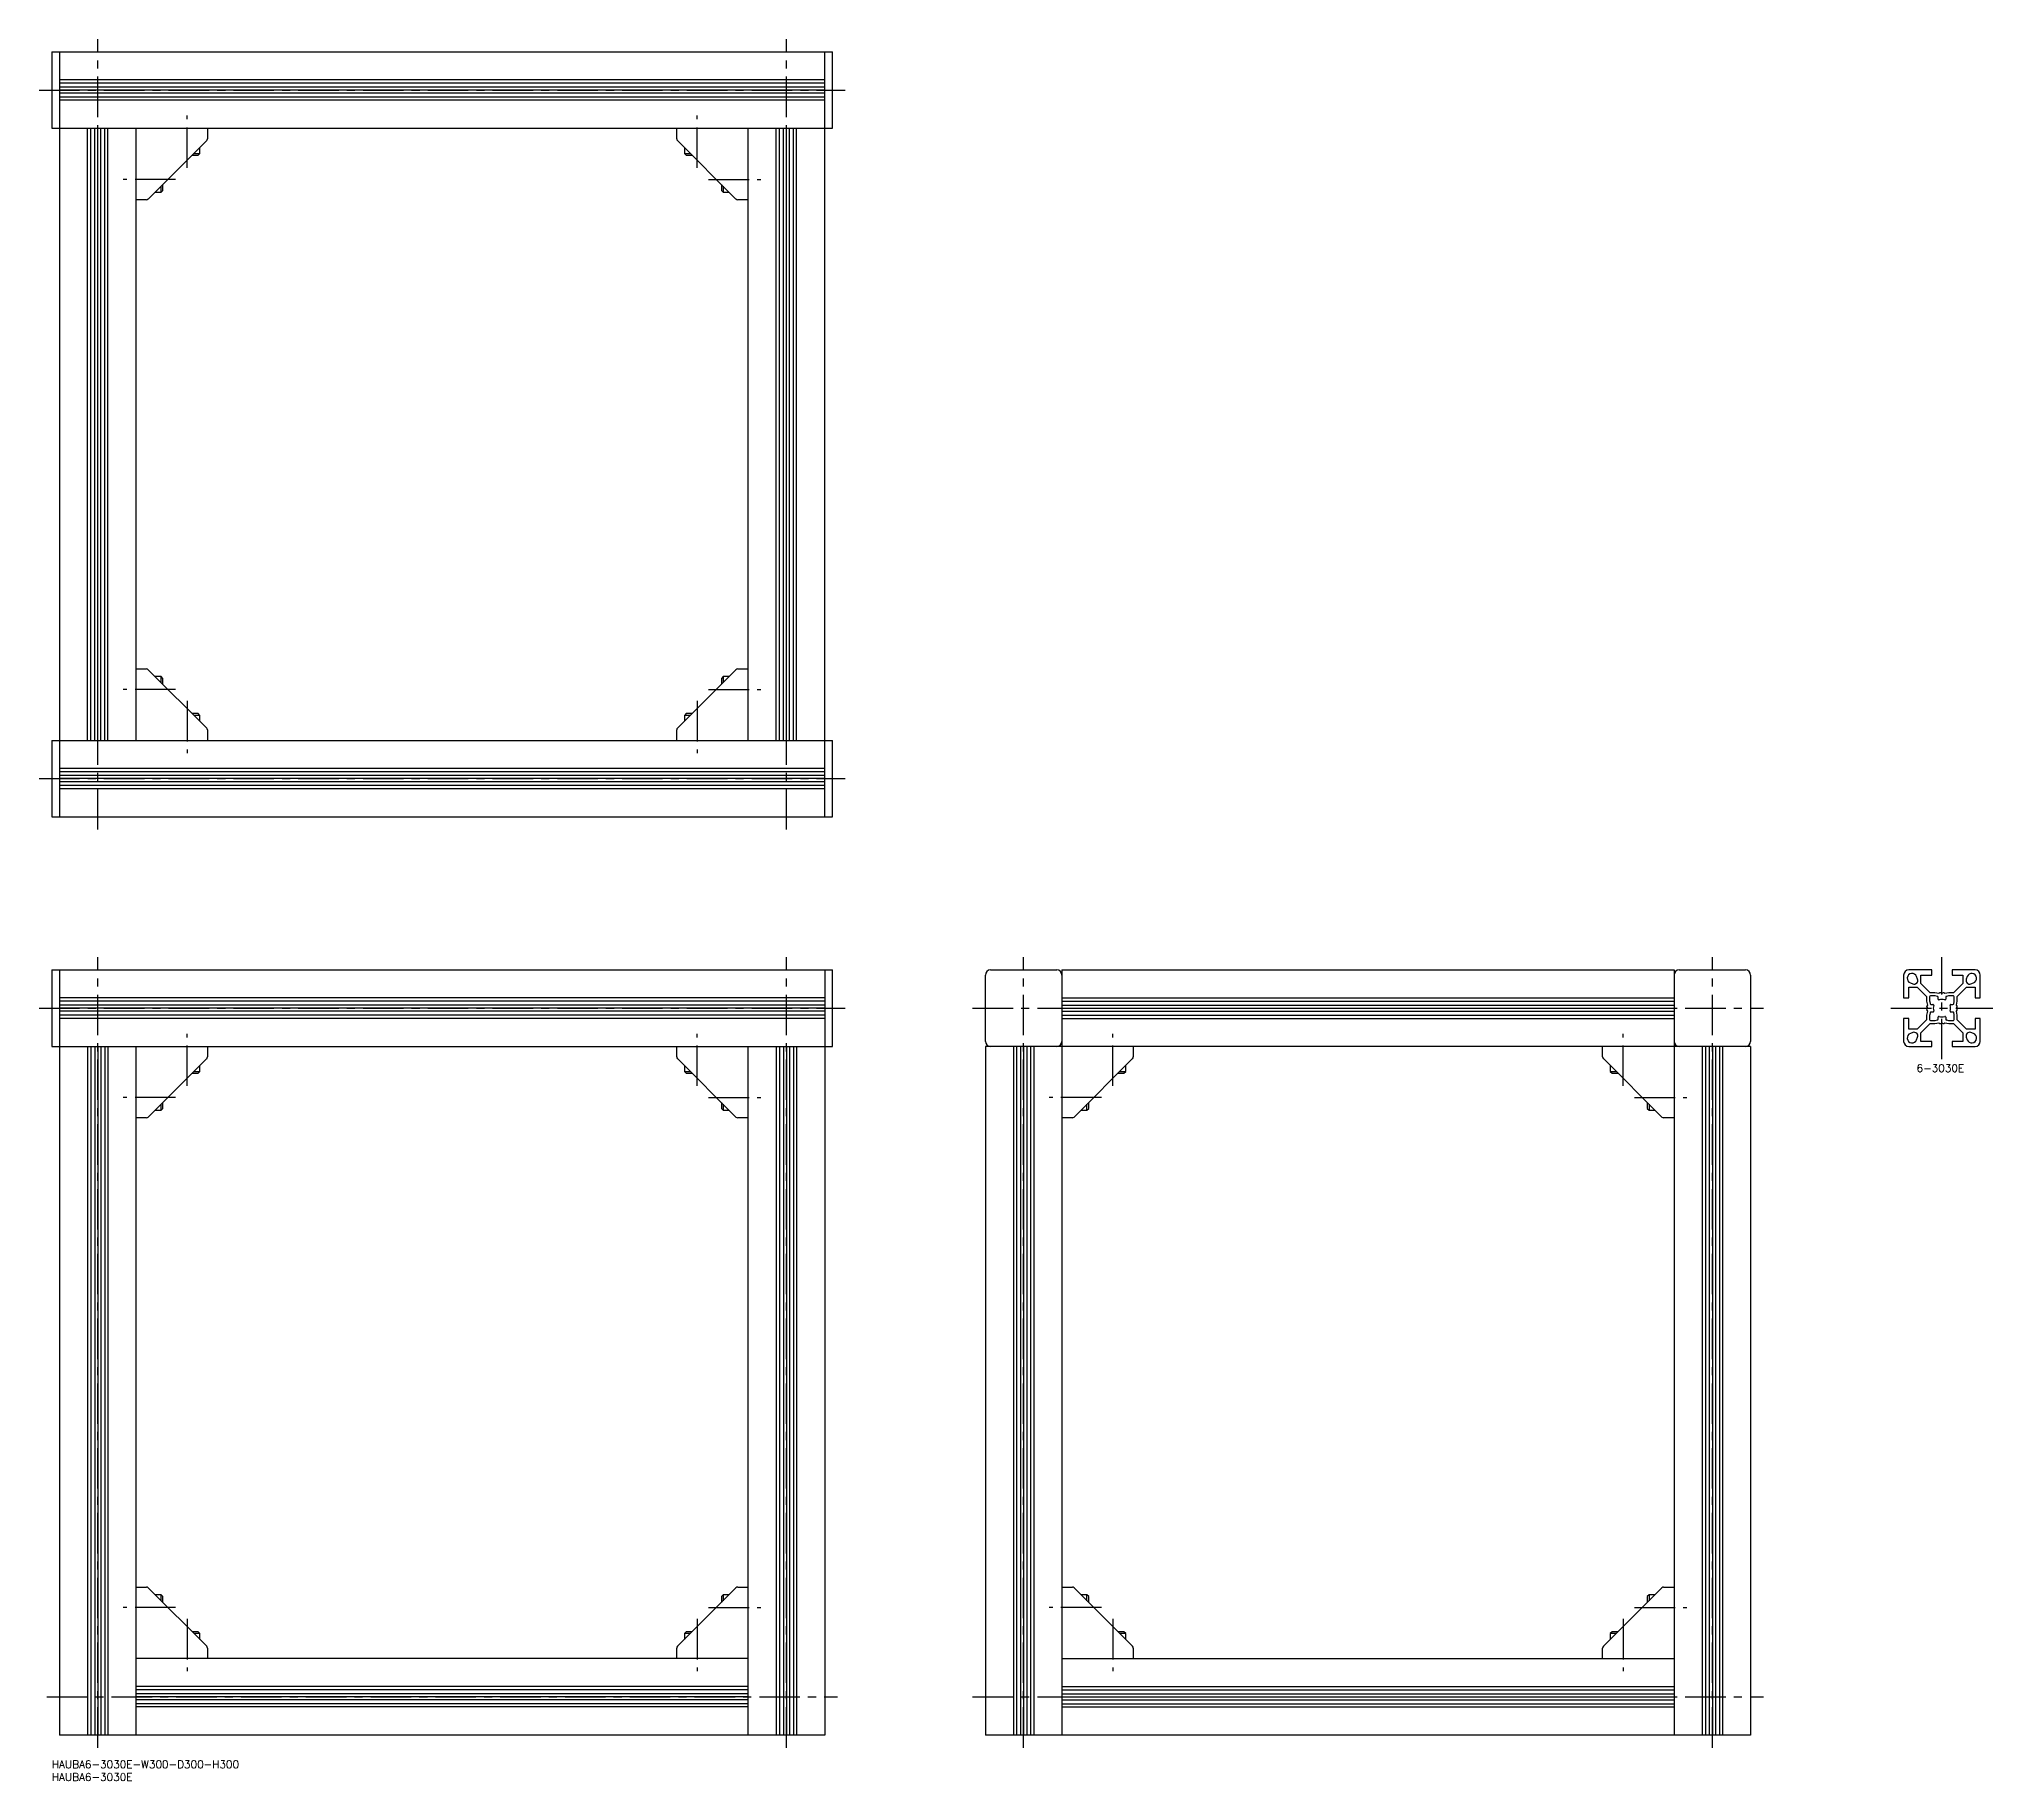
# Model space of a CAD drawing. Extents: x -5 to 761, y -8 to 675.
import ezdxf

# ---------------------------------------------------------------- set-up
doc = ezdxf.new("R2010")
doc.units = 0
doc.header["$LTSCALE"] = 0.5
doc.linetypes.add('CENTER', pattern=[50.8, 31.75, -6.35, 6.35, -6.35])
for name, color, linetype in [('MSM_CENTER', 1, 'CENTER'), ('MSM_CONTINUOUS', 7, 'CONTINUOUS'), ('MSM_PART_NUMBER', 7, 'CONTINUOUS')]:
    doc.layers.add(name, color=color, linetype=linetype)
doc.styles.get("Standard").update_dxf_attribs({"font": 'txt.shx', "height": 3, "bigfont": 'bigfont.shx'})

# ---------------------------------------------------------------- blocks, each defined once
blk = doc.blocks.new('*U8')
at = {"layer": 'MSM_PART_NUMBER'}
blk.add_text('HAUBA6-3030E-W300-D300-H300', height=3, dxfattribs=at).set_placement((0, -3))
blk = doc.blocks.new('*U9')
at = {"layer": 'MSM_PART_NUMBER'}
blk.add_text('HAUBA6-3030E', height=3, dxfattribs=at).set_placement((0, -8))
blk = doc.blocks.new('*U10')
at = {"layer": 'MSM_PART_NUMBER'}
blk.add_text('6-3030E', height=3, dxfattribs=at).set_placement((731.09, 269.97))

msp = doc.modelspace()

# ---------------------------------------------------------------- linework, layer by layer
at = {"layer": 'MSM_CENTER'}
for p, q in [((18, 365), (18, 675)), ((288, 365), (288, 675)), ((-5, 655), (311, 655)), ((53, 624.5), (53, 645)), ((253, 624.5), (253, 645)), ((48.5, 620), (28, 620)), ((257.5, 620), (278, 620)), ((48.5, 420), (28, 420)), ((53, 415.5), (53, 395)), ((253, 415.5), (253, 395)), ((257.5, 420), (278, 420)), ((-5, 385), (311, 385)), ((18, 5), (18, 315)), ((288, 5), (288, 315)), ((381, 5), (381, 315)), ((651, 5), (651, 315)), ((741, 275), (741, 315)), ((-5, 295), (311, 295)), ((361, 295), (671, 295)), ((721, 295), (761, 295)), ((53, 264.5), (53, 285)), ((253, 264.5), (253, 285)), ((416, 264.5), (416, 285)), ((616, 264.5), (616, 285)), ((48.5, 260), (28, 260)), ((257.5, 260), (278, 260)), ((411.5, 260), (391, 260)), ((620.5, 260), (641, 260)), ((48.5, 60), (28, 60)), ((53, 55.5), (53, 35)), ((253, 55.5), (253, 35)), ((257.5, 60), (278, 60)), ((411.5, 60), (391, 60)), ((416, 55.5), (416, 35)), ((616, 55.5), (616, 35)), ((620.5, 60), (641, 60)), ((-2, 25), (308, 25)), ((361, 25), (671, 25))]:
    msp.add_line(p, q, dxfattribs=at)
at = {"layer": 'MSM_CONTINUOUS'}
for p, q in [((0, 670), (306, 670)), ((0, 670), (0, 640)), ((3, 670), (3, 370)), ((303, 370), (303, 670)), ((306, 640), (306, 670)), ((303, 659), (3, 659)), ((303, 657.74), (3, 657.74)), ((303, 656.2), (3, 656.2)), ((303, 655), (3, 655)), ((303, 653.8), (3, 653.8)), ((303, 652.26), (3, 652.26)), ((303, 651), (3, 651)), ((0, 640), (306, 640)), ((14, 400), (14, 640)), ((15.26, 400), (15.26, 640)), ((16.8, 400), (16.8, 640)), ((18, 400), (18, 640)), ((19.2, 400), (19.2, 640)), ((20.74, 400), (20.74, 640)), ((22, 400), (22, 640)), ((33, 400), (33, 640)), ((61, 640), (61, 635.91)), ((245, 635.91), (245, 640)), ((273, 400), (273, 640)), ((284, 400), (284, 640)), ((285.26, 400), (285.26, 640)), ((286.8, 400), (286.8, 640)), ((288, 400), (288, 640)), ((289.2, 400), (289.2, 640)), ((290.74, 400), (290.74, 640)), ((292, 400), (292, 640)), ((60.71, 635.21), (37.79, 612.29)), ((55, 629.5), (57.33, 629.5)), ((55.67, 630.17), (58, 630.17)), ((57.33, 629.5), (58, 630.17)), ((58, 630.17), (58, 632.5)), ((268.21, 612.29), (245.29, 635.21)), ((248, 632.5), (248, 630.17)), ((248, 630.17), (248.67, 629.5)), ((248, 630.17), (250.33, 630.17)), ((248.67, 629.5), (251, 629.5)), ((40.5, 615), (42.83, 615)), ((42.83, 615), (42.83, 617.33)), ((42.83, 615), (43.5, 615.67)), ((43.5, 615.67), (43.5, 618)), ((262.5, 618), (262.5, 615.67)), ((262.5, 615.67), (263.17, 615)), ((263.17, 617.33), (263.17, 615)), ((263.17, 615), (265.5, 615)), ((37.09, 612), (33, 612)), ((273, 612), (268.91, 612)), ((33, 428), (37.09, 428)), ((37.79, 427.71), (60.71, 404.79)), ((42.83, 425), (40.5, 425)), ((43.5, 424.33), (42.83, 425)), ((42.83, 422.67), (42.83, 425)), ((43.5, 422), (43.5, 424.33)), ((245.29, 404.79), (268.21, 427.71)), ((263.17, 425), (262.5, 424.33)), ((262.5, 424.33), (262.5, 422)), ((265.5, 425), (263.17, 425)), ((263.17, 425), (263.17, 422.67)), ((268.91, 428), (273, 428)), ((57.33, 410.5), (55, 410.5)), ((58, 409.83), (55.67, 409.83)), ((58, 409.83), (57.33, 410.5)), ((58, 407.5), (58, 409.83)), ((248.67, 410.5), (248, 409.83)), ((248, 409.83), (248, 407.5)), ((250.33, 409.83), (248, 409.83)), ((251, 410.5), (248.67, 410.5)), ((0, 400), (306, 400)), ((0, 400), (0, 370)), ((61, 404.09), (61, 400)), ((245, 400), (245, 404.09)), ((306, 370), (306, 400)), ((303, 389), (3, 389)), ((303, 387.74), (3, 387.74)), ((303, 386.2), (3, 386.2)), ((303, 385), (3, 385)), ((303, 383.8), (3, 383.8)), ((303, 382.26), (3, 382.26)), ((303, 381), (3, 381)), ((0, 370), (306, 370)), ((0, 310), (0, 280)), ((0, 310), (306, 310)), ((3, 310), (3, 10)), ((303, 310), (303, 10)), ((306, 280), (306, 310)), ((366, 282), (366, 308)), ((368, 310), (394, 310)), ((396, 310), (396, 10)), ((396, 310), (636, 310)), ((636, 310), (636, 10)), ((638, 310), (664, 310)), ((666, 308), (666, 282)), ((726, 308), (726, 299)), ((737, 310), (728, 310)), ((731.46, 306.34), (731.08, 307.36)), ((732.75, 304.66), (732.75, 308)), ((732.75, 308), (737, 308)), ((737, 308), (737, 310)), ((754, 310), (745, 310)), ((745, 310), (745, 308)), ((745, 308), (749.25, 308)), ((749.25, 308), (749.25, 304.66)), ((750.92, 307.36), (750.54, 306.34)), ((756, 299), (756, 308)), ((303, 299), (3, 299)), ((396, 299), (636, 299)), ((726, 299), (728, 299)), ((728, 299), (728, 303.25)), ((728, 303.25), (731.34, 303.25)), ((728.64, 304.92), (729.66, 304.54)), ((731.34, 303.25), (735, 299.59)), ((736.41, 301), (732.75, 304.66)), ((735, 299.59), (735, 297.74)), ((736.2, 299.5), (736.2, 297.64)), ((738.26, 301), (736.41, 301)), ((738.36, 299.8), (736.5, 299.8)), ((739.8, 300.7), (738.26, 301)), ((739.26, 299.63), (738.41, 299.79)), ((739.5, 298.5), (739.5, 299.34)), ((740.25, 300.96), (739.8, 300.7)), ((741, 300.7), (740.55, 300.96)), ((741.45, 300.96), (741, 300.7)), ((742.2, 300.7), (741.75, 300.96)), ((743.74, 301), (742.2, 300.7)), ((742.5, 299.34), (742.5, 298.5)), ((743.59, 299.79), (742.74, 299.63)), ((745.5, 299.8), (743.64, 299.8)), ((745.59, 301), (743.74, 301)), ((749.25, 304.66), (745.59, 301)), ((745.8, 297.64), (745.8, 299.5)), ((747, 299.59), (750.66, 303.25)), ((747, 297.74), (747, 299.59)), ((750.66, 303.25), (754, 303.25)), ((752.34, 304.54), (753.36, 304.92)), ((754, 303.25), (754, 299)), ((754, 299), (756, 299)), ((303, 297.74), (3, 297.74)), ((303, 296.2), (3, 296.2)), ((303, 295), (3, 295)), ((303, 293.8), (3, 293.8)), ((303, 292.26), (3, 292.26)), ((396, 297.74), (636, 297.74)), ((396, 296.2), (636, 296.2)), ((396, 295), (636, 295)), ((396, 293.8), (636, 293.8)), ((396, 292.26), (636, 292.26)), ((735, 297.74), (735.3, 296.2)), ((735.3, 293.8), (735, 292.26)), ((735, 292.26), (735, 290.41)), ((735.3, 296.2), (735.04, 295.75)), ((735.04, 295.45), (735.3, 295)), ((735.3, 295), (735.04, 294.55)), ((735.04, 294.25), (735.3, 293.8)), ((736.2, 292.36), (736.2, 290.5)), ((736.21, 297.59), (736.37, 296.74)), ((736.37, 293.26), (736.21, 292.41)), ((736.66, 296.5), (737.5, 296.5)), ((737.5, 293.5), (736.66, 293.5)), ((739.5, 290.66), (739.5, 291.5)), ((742.5, 291.5), (742.5, 290.66)), ((744.5, 296.5), (745.34, 296.5)), ((745.34, 293.5), (744.5, 293.5)), ((745.63, 296.74), (745.79, 297.59)), ((745.79, 292.41), (745.63, 293.26)), ((745.8, 290.5), (745.8, 292.36)), ((746.7, 296.2), (747, 297.74)), ((746.96, 295.75), (746.7, 296.2)), ((746.7, 295), (746.96, 295.45)), ((746.96, 294.55), (746.7, 295)), ((746.7, 293.8), (746.96, 294.25)), ((747, 292.26), (746.7, 293.8)), ((747, 290.41), (747, 292.26)), ((303, 291), (3, 291)), ((396, 291), (636, 291)), ((726, 291), (726, 282)), ((728, 291), (726, 291)), ((728, 286.75), (728, 291)), ((731.34, 286.75), (728, 286.75)), ((729.66, 285.46), (728.64, 285.08)), ((731.08, 282.64), (731.46, 283.66)), ((735, 290.41), (731.34, 286.75)), ((732.75, 285.34), (736.41, 289)), ((732.75, 282), (732.75, 285.34)), ((736.41, 289), (738.26, 289)), ((736.5, 290.2), (738.36, 290.2)), ((738.26, 289), (739.8, 289.3)), ((738.41, 290.21), (739.26, 290.37)), ((739.8, 289.3), (740.25, 289.04)), ((740.55, 289.04), (741, 289.3)), ((741, 289.3), (741.45, 289.04)), ((741.75, 289.04), (742.2, 289.3)), ((742.2, 289.3), (743.74, 289)), ((742.74, 290.37), (743.59, 290.21)), ((743.64, 290.2), (745.5, 290.2)), ((743.74, 289), (745.59, 289)), ((745.59, 289), (749.25, 285.34)), ((750.66, 286.75), (747, 290.41)), ((749.25, 285.34), (749.25, 282)), ((750.54, 283.66), (750.92, 282.64)), ((754, 286.75), (750.66, 286.75)), ((753.36, 285.08), (752.34, 285.46)), ((754, 291), (754, 286.75)), ((756, 291), (754, 291)), ((756, 282), (756, 291)), ((0, 280), (306, 280)), ((14, 280), (14, 10)), ((15.26, 280), (15.26, 10)), ((16.8, 280), (16.8, 10)), ((18, 280), (18, 10)), ((19.2, 280), (19.2, 10)), ((20.74, 280), (20.74, 10)), ((22, 280), (22, 10)), ((33, 10), (33, 280)), ((61, 280), (61, 275.91)), ((245, 275.91), (245, 280)), ((273, 10), (273, 280)), ((284, 280), (284, 10)), ((285.26, 280), (285.26, 10)), ((286.8, 280), (286.8, 10)), ((288, 280), (288, 10)), ((289.2, 280), (289.2, 10)), ((290.74, 280), (290.74, 10)), ((292, 280), (292, 10)), ((666, 280), (366, 280)), ((366, 280), (366, 10)), ((377, 280), (377, 10)), ((378.26, 280), (378.26, 10)), ((379.8, 280), (379.8, 10)), ((381, 280), (381, 10)), ((382.2, 280), (382.2, 10)), ((383.74, 280), (383.74, 10)), ((385, 280), (385, 10)), ((424, 280), (424, 275.91)), ((608, 275.91), (608, 280)), ((647, 280), (647, 10)), ((648.26, 280), (648.26, 10)), ((649.8, 280), (649.8, 10)), ((651, 280), (651, 10)), ((652.2, 280), (652.2, 10)), ((653.74, 280), (653.74, 10)), ((655, 280), (655, 10)), ((666, 280), (666, 10)), ((728, 280), (737, 280)), ((737, 282), (732.75, 282)), ((737, 280), (737, 282)), ((749.25, 282), (745, 282)), ((745, 282), (745, 280)), ((745, 280), (754, 280)), ((60.71, 275.21), (37.79, 252.29)), ((55, 269.5), (57.33, 269.5)), ((55.67, 270.17), (58, 270.17)), ((57.33, 269.5), (58, 270.17)), ((58, 270.17), (58, 272.5)), ((268.21, 252.29), (245.29, 275.21)), ((248, 272.5), (248, 270.17)), ((248, 270.17), (248.67, 269.5)), ((248, 270.17), (250.33, 270.17)), ((248.67, 269.5), (251, 269.5)), ((423.71, 275.21), (400.79, 252.29)), ((418, 269.5), (420.33, 269.5)), ((418.67, 270.17), (421, 270.17)), ((420.33, 269.5), (421, 270.17)), ((421, 270.17), (421, 272.5)), ((631.21, 252.29), (608.29, 275.21)), ((611, 272.5), (611, 270.17)), ((611, 270.17), (611.67, 269.5)), ((611, 270.17), (613.33, 270.17)), ((611.67, 269.5), (614, 269.5)), ((40.5, 255), (42.83, 255)), ((42.83, 255), (42.83, 257.33)), ((42.83, 255), (43.5, 255.67)), ((43.5, 255.67), (43.5, 258)), ((262.5, 258), (262.5, 255.67)), ((262.5, 255.67), (263.17, 255)), ((263.17, 257.33), (263.17, 255)), ((263.17, 255), (265.5, 255)), ((403.5, 255), (405.83, 255)), ((405.83, 255), (405.83, 257.33)), ((405.83, 255), (406.5, 255.67)), ((406.5, 255.67), (406.5, 258)), ((625.5, 258), (625.5, 255.67)), ((625.5, 255.67), (626.17, 255)), ((626.17, 257.33), (626.17, 255)), ((626.17, 255), (628.5, 255)), ((37.09, 252), (33, 252)), ((273, 252), (268.91, 252)), ((400.09, 252), (396, 252)), ((636, 252), (631.91, 252)), ((33, 68), (37.09, 68)), ((37.79, 67.71), (60.71, 44.79)), ((42.83, 65), (40.5, 65)), ((43.5, 64.33), (42.83, 65)), ((42.83, 62.67), (42.83, 65)), ((43.5, 62), (43.5, 64.33)), ((245.29, 44.79), (268.21, 67.71)), ((263.17, 65), (262.5, 64.33)), ((262.5, 64.33), (262.5, 62)), ((265.5, 65), (263.17, 65)), ((263.17, 65), (263.17, 62.67)), ((268.91, 68), (273, 68)), ((396, 68), (400.09, 68)), ((400.79, 67.71), (423.71, 44.79)), ((405.83, 65), (403.5, 65)), ((406.5, 64.33), (405.83, 65)), ((405.83, 62.67), (405.83, 65)), ((406.5, 62), (406.5, 64.33)), ((608.29, 44.79), (631.21, 67.71)), ((626.17, 65), (625.5, 64.33)), ((625.5, 64.33), (625.5, 62)), ((628.5, 65), (626.17, 65)), ((626.17, 65), (626.17, 62.67)), ((631.91, 68), (636, 68)), ((57.33, 50.5), (55, 50.5)), ((58, 49.83), (55.67, 49.83)), ((58, 49.83), (57.33, 50.5)), ((58, 47.5), (58, 49.83)), ((248.67, 50.5), (248, 49.83)), ((248, 49.83), (248, 47.5)), ((250.33, 49.83), (248, 49.83)), ((251, 50.5), (248.67, 50.5)), ((420.33, 50.5), (418, 50.5)), ((421, 49.83), (418.67, 49.83)), ((421, 49.83), (420.33, 50.5)), ((421, 47.5), (421, 49.83)), ((611.67, 50.5), (611, 49.83)), ((611, 49.83), (611, 47.5)), ((613.33, 49.83), (611, 49.83)), ((614, 50.5), (611.67, 50.5)), ((273, 40), (33, 40)), ((61, 44.09), (61, 40)), ((245, 40), (245, 44.09)), ((396, 40), (636, 40)), ((424, 44.09), (424, 40)), ((608, 40), (608, 44.09)), ((273, 29), (33, 29)), ((273, 27.74), (33, 27.74)), ((273, 26.2), (33, 26.2)), ((273, 25), (33, 25)), ((273, 23.8), (33, 23.8)), ((396, 29), (636, 29)), ((396, 27.74), (636, 27.74)), ((396, 26.2), (636, 26.2)), ((396, 25), (636, 25)), ((396, 23.8), (636, 23.8)), ((273, 22.26), (33, 22.26)), ((273, 21), (33, 21)), ((396, 22.26), (636, 22.26)), ((396, 21), (636, 21)), ((303, 10), (3, 10)), ((666, 10), (366, 10))]:
    msp.add_line(p, q, dxfattribs=at)
for centre, radius, start, end in [((60, 635.91), 1, 315, 0), ((246, 635.91), 1, 180, 225), ((37.09, 613), 1, 270, 315), ((268.91, 613), 1, 225, 270), ((37.09, 427), 1, 45, 90), ((268.91, 427), 1, 90, 135), ((60, 404.09), 1, 0, 45), ((246, 404.09), 1, 135, 180), ((368, 308), 2, 90, 180), ((394, 308), 2, 0, 90), ((638, 308), 2, 90, 180), ((664, 308), 2, 0, 90), ((728, 308), 2, 90, 180), ((729.3, 306.7), 1.9, 20.37568, 249.62432), ((752.7, 306.7), 1.9, 290.37568, 159.62432), ((754, 308), 2, 0, 90), ((730.15, 305.85), 1.4, 249.62432, 20.37568), ((736.5, 299.5), 0.3, 90, 180), ((738.36, 299.5), 0.3, 79, 90), ((739.2, 299.34), 0.3, 0, 79), ((740.4, 300.7), 0.3, 60, 120), ((741.6, 300.7), 0.3, 60, 120), ((742.8, 299.34), 0.3, 101, 180), ((743.64, 299.5), 0.3, 90, 101), ((745.5, 299.5), 0.3, 0, 90), ((751.85, 305.85), 1.4, 159.62432, 290.37568), ((735.3, 295.6), 0.3, 150, 210), ((735.3, 294.4), 0.3, 150, 210), ((736.5, 297.64), 0.3, 180, 191), ((736.5, 292.36), 0.3, 169, 180), ((736.66, 296.8), 0.3, 191, 270), ((736.66, 293.2), 0.3, 90, 169), ((737.5, 296.2), 0.3, 341.07536, 90), ((737.5, 293.8), 0.3, 270, 18.92464), ((741, 295), 3.4, 161.07536, 198.92464), ((739.8, 298.5), 0.3, 180, 288.92464), ((739.8, 291.5), 0.3, 71.07536, 180), ((741, 295), 3.4, 71.07536, 108.92464), ((741, 295), 3.4, 251.07536, 288.92464), ((742.2, 298.5), 0.3, 251.07536, 0), ((742.2, 291.5), 0.3, 0, 108.92464), ((744.5, 296.2), 0.3, 90, 198.92464), ((744.5, 293.8), 0.3, 161.07536, 270), ((741, 295), 3.4, 341.07536, 18.92464), ((745.34, 296.8), 0.3, 270, 349), ((745.34, 293.2), 0.3, 11, 90), ((745.5, 297.64), 0.3, 349, 0), ((745.5, 292.36), 0.3, 0, 11), ((746.7, 295.6), 0.3, 330, 30), ((746.7, 294.4), 0.3, 330, 30), ((729.3, 283.3), 1.9, 110.37568, 339.62432), ((730.15, 284.15), 1.4, 339.62432, 110.37568), ((736.5, 290.5), 0.3, 180, 270), ((738.36, 290.5), 0.3, 270, 281), ((739.2, 290.66), 0.3, 281, 0), ((740.4, 289.3), 0.3, 240, 300), ((741.6, 289.3), 0.3, 240, 300), ((742.8, 290.66), 0.3, 180, 259), ((743.64, 290.5), 0.3, 259, 270), ((745.5, 290.5), 0.3, 270, 0), ((751.85, 284.15), 1.4, 69.62432, 200.37568), ((752.7, 283.3), 1.9, 200.37568, 69.62432), ((60, 275.91), 1, 315, 0), ((246, 275.91), 1, 180, 225), ((368, 282), 2, 180, 270), ((394, 282), 2, 270, 0), ((423, 275.91), 1, 315, 0), ((609, 275.91), 1, 180, 225), ((638, 282), 2, 180, 270), ((664, 282), 2, 270, 0), ((728, 282), 2, 180, 270), ((754, 282), 2, 270, 0), ((37.09, 253), 1, 270, 315), ((268.91, 253), 1, 225, 270), ((400.09, 253), 1, 270, 315), ((631.91, 253), 1, 225, 270), ((37.09, 67), 1, 45, 90), ((268.91, 67), 1, 90, 135), ((400.09, 67), 1, 45, 90), ((631.91, 67), 1, 90, 135), ((60, 44.09), 1, 0, 45), ((246, 44.09), 1, 135, 180), ((423, 44.09), 1, 0, 45), ((609, 44.09), 1, 135, 180)]:
    msp.add_arc(centre, radius, start, end, dxfattribs=at)

# ---------------------------------------------------------------- block references
for name in ['*U10', '*U8', '*U9']:
    msp.add_blockref(name, (0, 0), dxfattribs=at)

doc.saveas('drawing.dxf')
